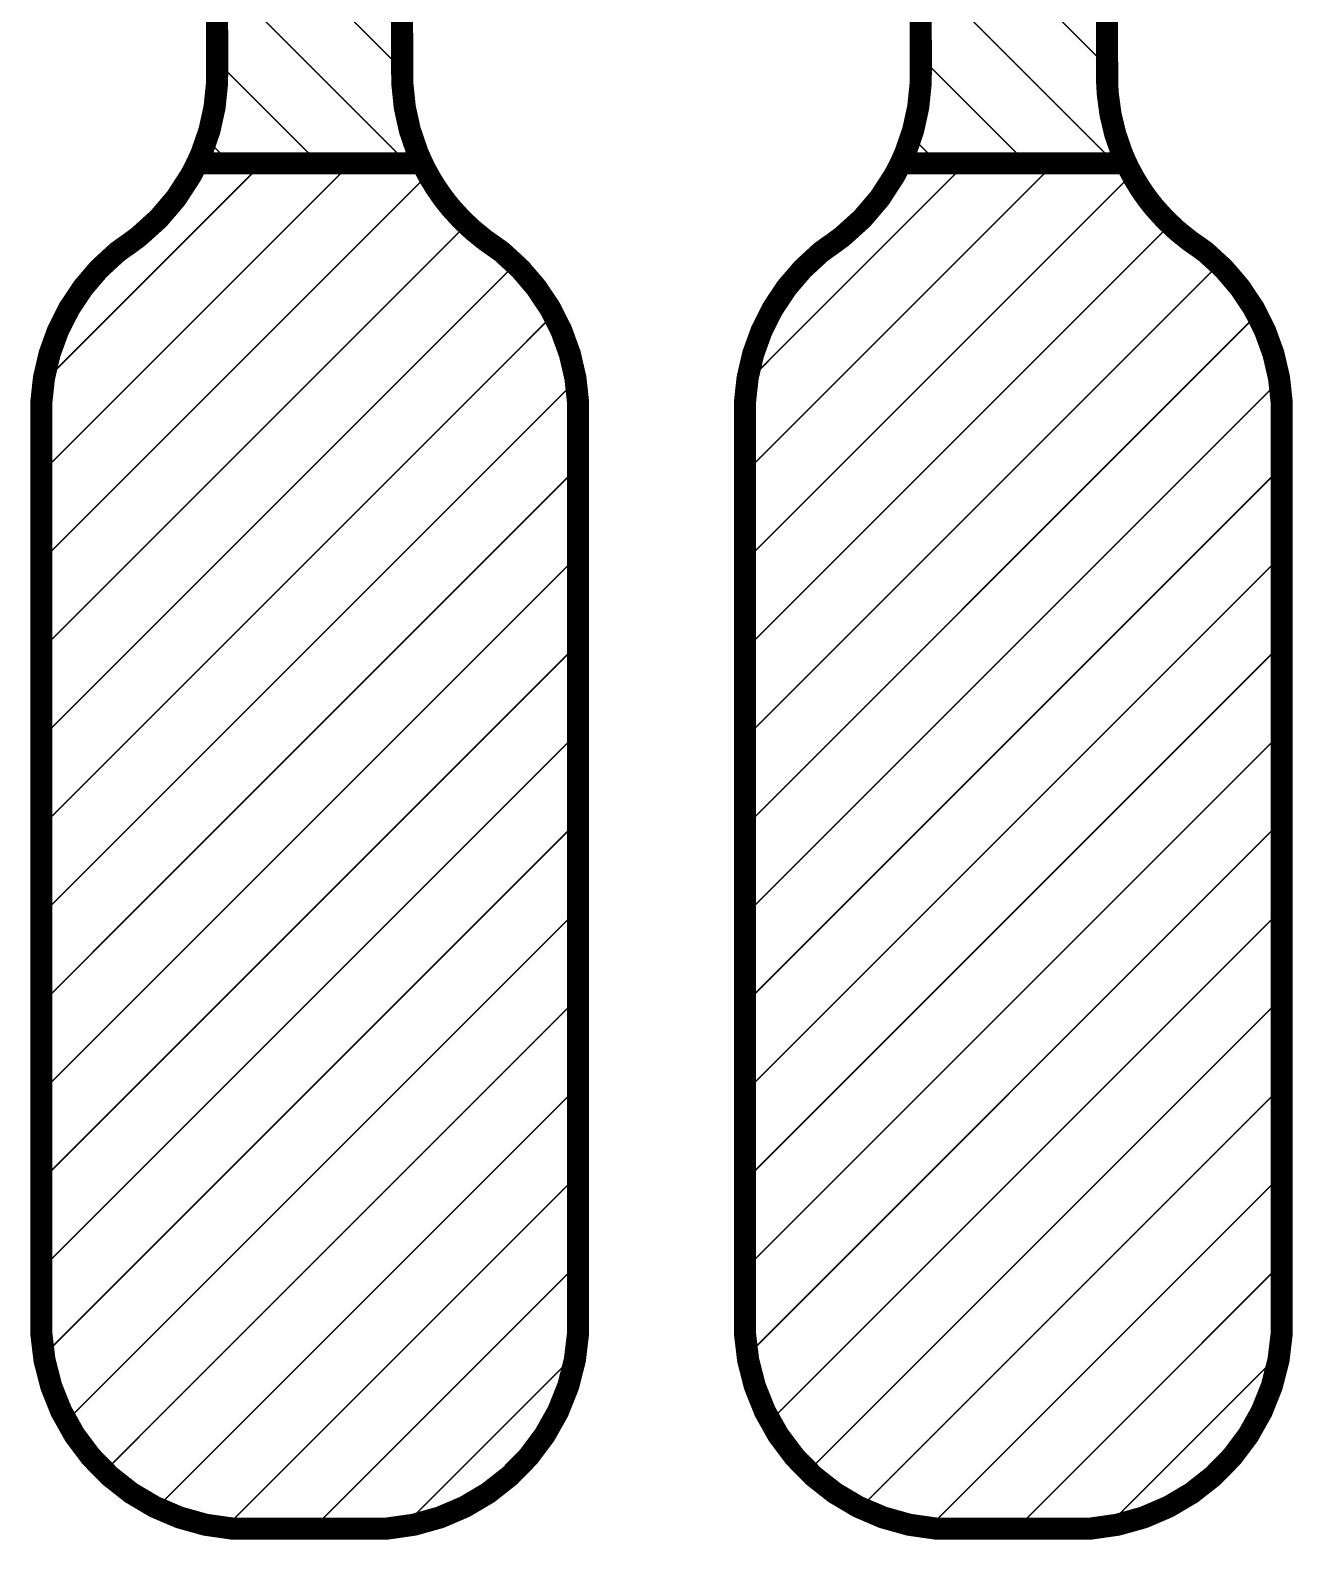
# Model space of a CAD drawing. Header units: inches. Extents: x -4.2 to 12.6, y -6.1 to 3.
# Drawn here: x 11.737 to 12.594, y -3.154 to -2.13 of the extents above; entities that cross this region are included whole.
import ezdxf

# ---------------------------------------------------------------- set-up
doc = ezdxf.new("R2010")
doc.units = ezdxf.units.IN
doc.header["$MEASUREMENT"] = 0
doc.layers.add('Dimension', color=6, linetype='Continuous')

msp = doc.modelspace()

# ---------------------------------------------------------------- linework, layer by layer
at = {"layer": 'Dimension'}
for points, const_width in [([(11.8632052, -1.6015391), (11.8641907, -2.1587775)], 0.015), ([(11.9886364, -1.601317), (11.9896389, -2.1587735)], 0.015), ([(12.3406069, -1.7368884), (12.341345, -2.1587783)], 0.015), ([(12.4660379, -1.736669), (12.4677199, -2.1664546)], 0.015), ([(11.8639641, -2.0314428), (11.9896373, -2.157116)], 0.001), ([(12.3411159, -2.0285946), (12.4676787, -2.1551574)], 0.001), ([(11.8640705, -2.0915492), (11.9937271, -2.2212058)], 0.001), ([(12.3412211, -2.0886998), (12.4737277, -2.2212064)], 0.001), ([(12.3413262, -2.1488049), (12.4137142, -2.2211929)], 0.001), ([(11.8624217, -2.1826189), (11.8640536, -2.1667539)], 0.015), ([(11.8640536, -2.1667539), (11.8641907, -2.1587775)], 0.015), ([(11.8641768, -2.1516555), (11.9337136, -2.2211923)], 0.001), ([(11.9896389, -2.1587736), (11.9896389, -2.1587735)], 0.015), ([(11.9896389, -2.1587736), (11.9897764, -2.166762)], 0.015), ([(11.9897764, -2.166762), (11.9914132, -2.1826506)], 0.015), ([(12.339576, -2.1826193), (12.3412078, -2.1667546)], 0.015), ([(12.3412078, -2.1667546), (12.341345, -2.1587783)], 0.015), ([(12.4677199, -2.1664547), (12.4677199, -2.1664546)], 0.015), ([(12.4677199, -2.1664547), (12.4681141, -2.173458)], 0.015), ([(12.4681141, -2.173458), (12.4699673, -2.1873592)], 0.015), ([(11.8589996, -2.1981962), (11.8624217, -2.1826189)], 0.015), ([(11.9914132, -2.1826506), (11.9948455, -2.1982501)], 0.015), ([(12.3361539, -2.1981964), (12.339576, -2.1826193)], 0.015), ([(12.4699673, -2.1873592), (12.4732229, -2.2010003)], 0.015), ([(11.8538313, -2.2132842), (11.8589996, -2.1981962)], 0.015), ([(11.9948455, -2.1982501), (12.0000288, -2.2133584)], 0.015), ([(12.3309858, -2.2132843), (12.3361539, -2.1981964)], 0.015), ([(12.4732229, -2.2010003), (12.4778471, -2.2142402)], 0.015), ([(11.8506124, -2.2205836), (11.8538313, -2.2132842)], 0.015), ([(11.8566912, -2.2041699), (11.8737001, -2.2211788)], 0.001), ([(12.0000288, -2.2133584), (12.0032569, -2.2206668)], 0.015), ([(12.327767, -2.2205836), (12.3309858, -2.2132843)], 0.015), ([(12.3345716, -2.2020503), (12.3537007, -2.2211794)], 0.001), ([(12.4778471, -2.2142402), (12.4806581, -2.2206668)], 0.015), ([(11.7449972, -2.4304339), (11.9553652, -2.2200659)], 0.001), ([(11.7463265, -2.3691046), (11.8953786, -2.2200525)], 0.001), ([(11.8363782, -2.2442104), (11.8463885, -2.2287653)], 0.015), ([(11.8463885, -2.2287653), (11.8506125, -2.2205836)], 0.015), ([(11.8506124, -2.2205836), (11.8506126, -2.2205836)], 0.015), ([(11.8506125, -2.2205836), (12.003257, -2.2206667)], 0.015), ([(11.8506126, -2.2205836), (12.0032569, -2.2206668)], 0.015), ([(12.003257, -2.2206668), (12.003257, -2.2206667)], 0.015), ([(12.003257, -2.2206668), (12.0049491, -2.2240988)], 0.015), ([(12.0049491, -2.2240988), (12.0086109, -2.2308182)], 0.015), ([(12.2221514, -2.4304348), (12.4325202, -2.220066)], 0.001), ([(12.2234809, -2.3691053), (12.3725337, -2.2200525)], 0.001), ([(12.3135327, -2.2442107), (12.3235431, -2.2287653)], 0.015), ([(12.3235431, -2.2287653), (12.3277671, -2.2205836)], 0.015), ([(12.327767, -2.2205836), (12.3277672, -2.2205836)], 0.015), ([(12.3277671, -2.2205836), (12.4806582, -2.2206667)], 0.015), ([(12.3277672, -2.2205836), (12.4806581, -2.2206668)], 0.015), ([(12.4806582, -2.2206668), (12.4806582, -2.2206667)], 0.015), ([(12.4806582, -2.2206668), (12.482323, -2.2240991)], 0.015), ([(12.482323, -2.2240991), (12.4859342, -2.2308192)], 0.015), ([(11.7449968, -2.4904343), (12.0074707, -2.2279604)], 0.001), ([(12.0086109, -2.2308182), (12.0126337, -2.2373279)], 0.015), ([(12.0126337, -2.2373279), (12.0170053, -2.2436086)], 0.015), ([(12.222151, -2.4904352), (12.4847451, -2.2278411)], 0.001), ([(12.4859342, -2.2308192), (12.4899114, -2.2373293)], 0.015), ([(12.4899114, -2.2373293), (12.4942426, -2.2436094)], 0.015), ([(11.8244318, -2.258212), (11.8363782, -2.2442104)], 0.015), ([(12.0170053, -2.2436086), (12.0193181, -2.2466571)], 0.015), ([(12.0193181, -2.2466571), (12.0227026, -2.2508272)], 0.015), ([(12.3015863, -2.2582125), (12.3135327, -2.2442107)], 0.015), ([(12.4942426, -2.2436094), (12.4965369, -2.2466573)], 0.015), ([(12.4965369, -2.2466573), (12.4998887, -2.2508152)], 0.015), ([(11.8107552, -2.2705291), (11.8244318, -2.258212)], 0.015), ([(12.0227026, -2.2508272), (12.0299379, -2.2587638)], 0.015), ([(12.0299379, -2.2587638), (12.0377592, -2.2661236)], 0.015), ([(12.2879095, -2.2705297), (12.3015863, -2.2582125)], 0.015), ([(12.4998887, -2.2508152), (12.5070625, -2.2587263)], 0.015), ([(12.5070625, -2.2587263), (12.514827, -2.2660587)], 0.015), ([(11.7449963, -2.5504348), (12.0337992, -2.2616319)], 0.001), ([(12.0377592, -2.2661236), (12.0461206, -2.2728635)], 0.015), ([(12.2221505, -2.5504357), (12.5109521, -2.2616341)], 0.001), ([(12.514827, -2.2660587), (12.5231356, -2.2727682)], 0.015), ([(11.7964752, -2.2808457), (11.8033001, -2.2759315)], 0.015), ([(11.8033001, -2.2759315), (11.8033406, -2.2759884)], 0.015), ([(11.8033405, -2.2759884), (11.8107552, -2.2705291)], 0.015), ([(11.8033405, -2.2759884), (11.8033406, -2.2759884)], 0.015), ([(12.0461206, -2.2728635), (12.0504886, -2.2759886)], 0.015), ([(12.0504886, -2.2759886), (12.05053, -2.2759323)], 0.015), ([(12.05053, -2.2759323), (12.0573542, -2.2808461)], 0.015), ([(12.2736298, -2.2808463), (12.2804544, -2.2759323)], 0.015), ([(12.2804544, -2.2759323), (12.2804949, -2.2759891)], 0.015), ([(12.2804948, -2.2759891), (12.2879095, -2.2705297)], 0.015), ([(12.2804948, -2.2759891), (12.2804949, -2.2759891)], 0.015), ([(12.5231356, -2.2727682), (12.5274784, -2.2758767)], 0.015), ([(12.5274784, -2.2758767), (12.5276843, -2.275933)], 0.015), ([(12.5276843, -2.275933), (12.5345085, -2.2808467)], 0.015), ([(11.7840974, -2.2922347), (11.7964752, -2.2808457)], 0.015), ([(12.0573542, -2.2808461), (12.0697309, -2.2922337)], 0.015), ([(12.2612525, -2.2922346), (12.2736298, -2.2808463)], 0.015), ([(12.5345085, -2.2808467), (12.5468853, -2.2922344)], 0.015), ([(11.7449959, -2.6104352), (12.0667268, -2.2887043)], 0.001), ([(11.7731689, -2.3050207), (11.7840974, -2.2922347)], 0.015), ([(12.0697309, -2.2922337), (12.0806586, -2.3050183)], 0.015), ([(12.2221501, -2.6104361), (12.5438812, -2.288705)], 0.001), ([(12.2503244, -2.30502), (12.2612525, -2.2922346)], 0.015), ([(12.5468853, -2.2922344), (12.557813, -2.305019)], 0.015), ([(11.7638463, -2.3190209), (11.7731689, -2.3050207)], 0.015), ([(12.0806586, -2.3050183), (12.0899808, -2.3190168)], 0.015), ([(12.2410019, -2.3190194), (12.2503244, -2.30502)], 0.015), ([(12.557813, -2.305019), (12.5671351, -2.3190175)], 0.015), ([(11.756263, -2.3340346), (11.7638463, -2.3190209)], 0.015), ([(12.0899808, -2.3190168), (12.097564, -2.3340287)], 0.015), ([(12.2334187, -2.3340322), (12.2410019, -2.3190194)], 0.015), ([(12.5671351, -2.3190175), (12.5747183, -2.3340294)], 0.015), ([(11.7449954, -2.6704357), (12.0923968, -2.3230343)], 0.001), ([(12.2221496, -2.6704366), (12.5695512, -2.323035)], 0.001), ([(11.7505277, -2.3498467), (11.756263, -2.3340346)], 0.015), ([(12.097564, -2.3340287), (12.1032995, -2.349839)], 0.015), ([(12.2276832, -2.3498435), (12.2334187, -2.3340322)], 0.015), ([(12.5747183, -2.3340294), (12.5804538, -2.3498397)], 0.015), ([(11.7467227, -2.3662308), (11.7505277, -2.3498467)], 0.015), ([(12.1032995, -2.349839), (12.1071052, -2.3662212)], 0.015), ([(12.2238778, -2.3662267), (12.2276832, -2.3498435)], 0.015), ([(12.5804538, -2.3498397), (12.5842595, -2.3662219)], 0.015), ([(11.7449022, -2.3829521), (11.7467227, -2.3662308)], 0.015), ([(12.1071052, -2.3662212), (12.1089266, -2.3829408)], 0.015), ([(12.2220568, -2.3829472), (12.2238778, -2.3662267)], 0.015), ([(12.5842595, -2.3662219), (12.5860809, -2.3829415)], 0.015), ([(11.744995, -2.7304361), (12.1073871, -2.368044)], 0.001), ([(12.2221492, -2.730437), (12.5845415, -2.3680447)], 0.001), ([(11.7449022, -2.3829521), (11.7449975, -2.3913616)], 0.015), ([(11.7449929, -3.0046247), (11.7449975, -2.3913615)], 0.015), ([(11.7449975, -2.3913616), (11.7449975, -2.3913615)], 0.015), ([(12.1088321, -2.3913495), (12.1089266, -2.3829408)], 0.015), ([(12.1088321, -2.3913495), (12.1088324, -3.0046267)], 0.015), ([(12.2220568, -2.3829472), (12.2221516, -2.3913564)], 0.015), ([(12.2221471, -3.0046255), (12.2221517, -2.3913563)], 0.015), ([(12.2221516, -2.3913564), (12.2221517, -2.3913563)], 0.015), ([(12.5859864, -2.3913502), (12.5860809, -2.3829415)], 0.015), ([(12.5859864, -2.3913502), (12.5859866, -3.0046275)], 0.015), ([(11.7449945, -2.7904366), (12.1088321, -2.426599)], 0.001), ([(12.2221487, -2.7904375), (12.5859864, -2.4265998)], 0.001), ([(11.7449941, -2.850437), (12.1088321, -2.486599)], 0.001), ([(12.2221483, -2.8504379), (12.5859864, -2.4865998)], 0.001), ([(11.7449936, -2.9104375), (12.1088322, -2.5465989)], 0.001), ([(12.2221478, -2.9104384), (12.5859865, -2.5465997)], 0.001), ([(11.7449932, -2.9704379), (12.1088322, -2.6065989)], 0.001), ([(12.2221474, -2.9704388), (12.5859865, -2.6065997)], 0.001), ([(11.7466021, -3.028829), (12.1088322, -2.6665989)], 0.001), ([(12.2237563, -3.0288299), (12.5859865, -2.6665997)], 0.001), ([(11.7618059, -3.0736252), (12.1088323, -2.7265988)], 0.001), ([(12.2389602, -3.073626), (12.5859865, -2.7265997)], 0.001), ([(11.7876421, -3.107789), (12.1088323, -2.7865988)], 0.001), ([(12.2647964, -3.1077898), (12.5859865, -2.7865997)], 0.001), ([(11.8226536, -3.1327775), (12.1088323, -2.8465988)], 0.001), ([(12.2998079, -3.1327783), (12.5859865, -2.8465997)], 0.001), ([(11.8690548, -3.1463763), (12.1088324, -2.9065987)], 0.001), ([(12.3462092, -3.146377), (12.5859866, -2.9065996)], 0.001), ([(11.9283945, -3.1470366), (12.1088324, -2.9665987)], 0.001), ([(12.4055488, -3.1470374), (12.5859866, -2.9665996)], 0.001), ([(11.7448895, -3.0138201), (11.7449929, -3.0046247)], 0.015), ([(12.1088323, -3.0046268), (12.1088324, -3.0046267)], 0.015), ([(12.1088323, -3.0046268), (12.1089357, -3.013822)], 0.015), ([(12.2220437, -3.0138208), (12.2221471, -3.0046255)], 0.015), ([(12.5859866, -3.0046275), (12.58609, -3.0138228)], 0.015), ([(11.7448895, -3.0138201), (11.747085, -3.0320803)], 0.015), ([(12.1067402, -3.0320822), (12.1089357, -3.013822)], 0.015), ([(12.2220437, -3.0138208), (12.2242392, -3.032081)], 0.015), ([(12.5838944, -3.0320829), (12.58609, -3.0138228)], 0.015), ([(11.747085, -3.0320803), (11.751645, -3.0498978)], 0.015), ([(11.9897701, -3.145661), (12.1073083, -3.0281228)], 0.001), ([(12.10218, -3.0498995), (12.1067402, -3.0320822)], 0.015), ([(12.2242392, -3.032081), (12.2287993, -3.0498985)], 0.015), ([(12.4669245, -3.1456617), (12.5844625, -3.0281237)], 0.001), ([(12.5793343, -3.0499002), (12.5838944, -3.0320829)], 0.015), ([(11.751645, -3.0498978), (11.7584918, -3.0669676)], 0.015), ([(12.0953332, -3.0669691), (12.10218, -3.0498995)], 0.015), ([(12.2287993, -3.0498985), (12.235646, -3.0669683)], 0.015), ([(12.5724875, -3.0669699), (12.5793343, -3.0499002)], 0.015), ([(11.7584918, -3.0669676), (11.767508, -3.0829977)], 0.015), ([(12.0863169, -3.0829991), (12.0953332, -3.0669691)], 0.015), ([(12.235646, -3.0669683), (12.2446623, -3.0829985)], 0.015), ([(12.5634713, -3.0829998), (12.5724875, -3.0669699)], 0.015), ([(11.767508, -3.0829977), (11.7785394, -3.0977138)], 0.015), ([(12.0752855, -3.097715), (12.0863169, -3.0829991)], 0.015), ([(12.2446623, -3.0829985), (12.2556937, -3.0977146)], 0.015), ([(12.5524398, -3.0977158), (12.5634713, -3.0829998)], 0.015), ([(11.7785394, -3.0977138), (11.7913973, -3.1108642)], 0.015), ([(12.0624275, -3.1108652), (12.0752855, -3.097715)], 0.015), ([(12.2556937, -3.0977146), (12.2685516, -3.110865)], 0.015), ([(12.5395819, -3.110866), (12.5524398, -3.0977158)], 0.015), ([(11.7913973, -3.1108642), (11.8058617, -3.1222237)], 0.015), ([(12.0479632, -3.1222246), (12.0624275, -3.1108652)], 0.015), ([(12.2685516, -3.110865), (12.2830159, -3.1222245)], 0.015), ([(12.5251175, -3.1222254), (12.5395819, -3.110866)], 0.015), ([(11.8058617, -3.1222237), (11.8216851, -3.1315981)], 0.015), ([(12.0321399, -3.1315987), (12.0479632, -3.1222246)], 0.015), ([(12.2830159, -3.1222245), (12.2988393, -3.1315989)], 0.015), ([(12.5092942, -3.1315995), (12.5251175, -3.1222254)], 0.015), ([(11.8216851, -3.1315981), (11.8385966, -3.138827)], 0.015), ([(11.8385966, -3.138827), (11.856307, -3.1437866)], 0.015), ([(11.9975181, -3.1437868), (12.0152284, -3.1388274)], 0.015), ([(12.0152284, -3.1388274), (12.0321399, -3.1315987)], 0.015), ([(12.2988393, -3.1315989), (12.3157509, -3.1388277)], 0.015), ([(12.3157509, -3.1388277), (12.3334613, -3.1437873)], 0.015), ([(12.4746723, -3.1437876), (12.4923827, -3.1388282)], 0.015), ([(12.4923827, -3.1388282), (12.5092942, -3.1315995)], 0.015), ([(11.856307, -3.1437866), (11.8745133, -3.146392)], 0.015), ([(11.8745133, -3.146392), (11.8837086, -3.1464954)], 0.015), ([(11.8837086, -3.1464954), (11.8837087, -3.1464954)], 0.015), ([(11.8837087, -3.1464954), (11.9701167, -3.1464954)], 0.015), ([(11.9701167, -3.1464954), (11.9793119, -3.1463922)], 0.015), ([(11.9793119, -3.1463922), (11.9975181, -3.1437868)], 0.015), ([(12.3334613, -3.1437873), (12.3516676, -3.1463928)], 0.015), ([(12.3516676, -3.1463928), (12.3608629, -3.1464962)], 0.015), ([(12.3608629, -3.1464962), (12.4472709, -3.1464962)], 0.015), ([(12.4472709, -3.1464962), (12.4564662, -3.1463929)], 0.015), ([(12.4564662, -3.1463929), (12.4746723, -3.1437876)], 0.015)]:
    msp.add_lwpolyline(points, dxfattribs=dict(at, const_width=const_width))
for points, const_width in [([(12.3410762, -2.1488049, 1), (12.3415762, -2.1488049, 1)], 0.0005), ([(11.8603036, -2.1667539, 1), (11.8678036, -2.1667539, 1)], 0.0075), ([(11.8603036, -2.1667539, 1), (11.8678036, -2.1667539, 1)], 0.0075), ([(11.8604407, -2.1587775, 1), (11.8679407, -2.1587775, 1)], 0.0075), ([(11.8604407, -2.1587775, 1), (11.8679407, -2.1587775, 1)], 0.0075), ([(11.8639268, -2.1516555, 1), (11.8644268, -2.1516555, 1)], 0.0005), ([(11.9858889, -2.1587735, 1), (11.9933889, -2.1587735, 1)], 0.0075), ([(11.9858889, -2.1587735, 1), (11.9933889, -2.1587735, 1)], 0.0075), ([(11.9858889, -2.1587736, 1), (11.9933889, -2.1587736, 1)], 0.0075), ([(11.9858889, -2.1587736, 1), (11.9933889, -2.1587736, 1)], 0.0075), ([(11.9860264, -2.166762, 1), (11.9935264, -2.166762, 1)], 0.0075), ([(11.9860264, -2.166762, 1), (11.9935264, -2.166762, 1)], 0.0075), ([(11.9893873, -2.157116, 1), (11.9898873, -2.157116, 1)], 0.0005), ([(12.3374578, -2.1667546, 1), (12.3449578, -2.1667546, 1)], 0.0075), ([(12.3374578, -2.1667546, 1), (12.3449578, -2.1667546, 1)], 0.0075), ([(12.337595, -2.1587783, 1), (12.345095, -2.1587783, 1)], 0.0075), ([(12.337595, -2.1587783, 1), (12.345095, -2.1587783, 1)], 0.0075), ([(12.4639699, -2.1664546, 1), (12.4714699, -2.1664546, 1)], 0.0075), ([(12.4639699, -2.1664546, 1), (12.4714699, -2.1664546, 1)], 0.0075), ([(12.4639699, -2.1664547, 1), (12.4714699, -2.1664547, 1)], 0.0075), ([(12.4639699, -2.1664547, 1), (12.4714699, -2.1664547, 1)], 0.0075), ([(12.4674287, -2.1551574, 1), (12.4679287, -2.1551574, 1)], 0.0005), ([(12.4643641, -2.173458, 1), (12.4718641, -2.173458, 1)], 0.0075), ([(12.4643641, -2.173458, 1), (12.4718641, -2.173458, 1)], 0.0075), ([(11.8586717, -2.1826189, 1), (11.8661717, -2.1826189, 1)], 0.0075), ([(11.8586717, -2.1826189, 1), (11.8661717, -2.1826189, 1)], 0.0075), ([(11.9876632, -2.1826506, 1), (11.9951632, -2.1826506, 1)], 0.0075), ([(11.9876632, -2.1826506, 1), (11.9951632, -2.1826506, 1)], 0.0075), ([(12.335826, -2.1826193, 1), (12.343326, -2.1826193, 1)], 0.0075), ([(12.335826, -2.1826193, 1), (12.343326, -2.1826193, 1)], 0.0075), ([(12.4662173, -2.1873592, 1), (12.4737173, -2.1873592, 1)], 0.0075), ([(12.4662173, -2.1873592, 1), (12.4737173, -2.1873592, 1)], 0.0075), ([(11.8552496, -2.1981962, 1), (11.8627496, -2.1981962, 1)], 0.0075), ([(11.8552496, -2.1981962, 1), (11.8627496, -2.1981962, 1)], 0.0075), ([(11.9910955, -2.1982501, 1), (11.9985955, -2.1982501, 1)], 0.0075), ([(11.9910955, -2.1982501, 1), (11.9985955, -2.1982501, 1)], 0.0075), ([(12.3324039, -2.1981964, 1), (12.3399039, -2.1981964, 1)], 0.0075), ([(12.3324039, -2.1981964, 1), (12.3399039, -2.1981964, 1)], 0.0075), ([(12.4694729, -2.2010003, 1), (12.4769729, -2.2010003, 1)], 0.0075), ([(12.4694729, -2.2010003, 1), (12.4769729, -2.2010003, 1)], 0.0075), ([(11.8500813, -2.2132842, 1), (11.8575813, -2.2132842, 1)], 0.0075), ([(11.8500813, -2.2132842, 1), (11.8575813, -2.2132842, 1)], 0.0075), ([(11.8564412, -2.2041699, 1), (11.8569412, -2.2041699, 1)], 0.0005), ([(11.9962788, -2.2133584, 1), (12.0037788, -2.2133584, 1)], 0.0075), ([(11.9962788, -2.2133584, 1), (12.0037788, -2.2133584, 1)], 0.0075), ([(12.3272358, -2.2132843, 1), (12.3347358, -2.2132843, 1)], 0.0075), ([(12.3272358, -2.2132843, 1), (12.3347358, -2.2132843, 1)], 0.0075), ([(12.3343216, -2.2020503, 1), (12.3348216, -2.2020503, 1)], 0.0005), ([(12.4740971, -2.2142402, 1), (12.4815971, -2.2142402, 1)], 0.0075), ([(12.4740971, -2.2142402, 1), (12.4815971, -2.2142402, 1)], 0.0075), ([(11.8426385, -2.2287653, 1), (11.8501385, -2.2287653, 1)], 0.0075), ([(11.8426385, -2.2287653, 1), (11.8501385, -2.2287653, 1)], 0.0075), ([(11.8468624, -2.2205836, 1), (11.8543624, -2.2205836, 1)], 0.0075), ([(11.8468624, -2.2205836, 1), (11.8543624, -2.2205836, 1)], 0.0075), ([(11.8468625, -2.2205836, 1), (11.8543625, -2.2205836, 1)], 0.0075), ([(11.8468625, -2.2205836, 1), (11.8543625, -2.2205836, 1)], 0.0075), ([(11.8468626, -2.2205836, 1), (11.8543626, -2.2205836, 1)], 0.0075), ([(11.8468626, -2.2205836, 1), (11.8543626, -2.2205836, 1)], 0.0075), ([(11.8734501, -2.2211788, 1), (11.8739501, -2.2211788, 1)], 0.0005), ([(11.8951286, -2.2200525, 1), (11.8956286, -2.2200525, 1)], 0.0005), ([(11.9334636, -2.2211923, 1), (11.9339636, -2.2211923, 1)], 0.0005), ([(11.9551152, -2.2200659, 1), (11.9556152, -2.2200659, 1)], 0.0005), ([(11.9934771, -2.2212058, 1), (11.9939771, -2.2212058, 1)], 0.0005), ([(11.9995069, -2.2206668, 1), (12.0070069, -2.2206668, 1)], 0.0075), ([(11.9995069, -2.2206668, 1), (12.0070069, -2.2206668, 1)], 0.0075), ([(11.999507, -2.2206667, 1), (12.007007, -2.2206667, 1)], 0.0075), ([(11.999507, -2.2206667, 1), (12.007007, -2.2206667, 1)], 0.0075), ([(11.999507, -2.2206668, 1), (12.007007, -2.2206668, 1)], 0.0075), ([(11.999507, -2.2206668, 1), (12.007007, -2.2206668, 1)], 0.0075), ([(12.0011991, -2.2240988, 1), (12.0086991, -2.2240988, 1)], 0.0075), ([(12.0011991, -2.2240988, 1), (12.0086991, -2.2240988, 1)], 0.0075), ([(12.3197931, -2.2287653, 1), (12.3272931, -2.2287653, 1)], 0.0075), ([(12.3197931, -2.2287653, 1), (12.3272931, -2.2287653, 1)], 0.0075), ([(12.324017, -2.2205836, 1), (12.331517, -2.2205836, 1)], 0.0075), ([(12.324017, -2.2205836, 1), (12.331517, -2.2205836, 1)], 0.0075), ([(12.3240171, -2.2205836, 1), (12.3315171, -2.2205836, 1)], 0.0075), ([(12.3240171, -2.2205836, 1), (12.3315171, -2.2205836, 1)], 0.0075), ([(12.3240172, -2.2205836, 1), (12.3315172, -2.2205836, 1)], 0.0075), ([(12.3240172, -2.2205836, 1), (12.3315172, -2.2205836, 1)], 0.0075), ([(12.3534507, -2.2211794, 1), (12.3539507, -2.2211794, 1)], 0.0005), ([(12.3722837, -2.2200525, 1), (12.3727837, -2.2200525, 1)], 0.0005), ([(12.4134642, -2.2211929, 1), (12.4139642, -2.2211929, 1)], 0.0005), ([(12.4322702, -2.220066, 1), (12.4327702, -2.220066, 1)], 0.0005), ([(12.4769081, -2.2206668, 1), (12.4844081, -2.2206668, 1)], 0.0075), ([(12.4769081, -2.2206668, 1), (12.4844081, -2.2206668, 1)], 0.0075), ([(12.4769082, -2.2206667, 1), (12.4844082, -2.2206667, 1)], 0.0075), ([(12.4769082, -2.2206667, 1), (12.4844082, -2.2206667, 1)], 0.0075), ([(12.4769082, -2.2206668, 1), (12.4844082, -2.2206668, 1)], 0.0075), ([(12.4769082, -2.2206668, 1), (12.4844082, -2.2206668, 1)], 0.0075), ([(12.4734777, -2.2212064, 1), (12.4739777, -2.2212064, 1)], 0.0005), ([(12.478573, -2.2240991, 1), (12.486073, -2.2240991, 1)], 0.0075), ([(12.478573, -2.2240991, 1), (12.486073, -2.2240991, 1)], 0.0075), ([(12.0048609, -2.2308182, 1), (12.0123609, -2.2308182, 1)], 0.0075), ([(12.0048609, -2.2308182, 1), (12.0123609, -2.2308182, 1)], 0.0075), ([(12.0088837, -2.2373279, 1), (12.0163837, -2.2373279, 1)], 0.0075), ([(12.0088837, -2.2373279, 1), (12.0163837, -2.2373279, 1)], 0.0075), ([(12.0072207, -2.2279604, 1), (12.0077207, -2.2279604, 1)], 0.0005), ([(12.4821842, -2.2308192, 1), (12.4896842, -2.2308192, 1)], 0.0075), ([(12.4821842, -2.2308192, 1), (12.4896842, -2.2308192, 1)], 0.0075), ([(12.4861614, -2.2373293, 1), (12.4936614, -2.2373293, 1)], 0.0075), ([(12.4861614, -2.2373293, 1), (12.4936614, -2.2373293, 1)], 0.0075), ([(12.4844951, -2.2278411, 1), (12.4849951, -2.2278411, 1)], 0.0005), ([(11.8326282, -2.2442104, 1), (11.8401282, -2.2442104, 1)], 0.0075), ([(11.8326282, -2.2442104, 1), (11.8401282, -2.2442104, 1)], 0.0075), ([(12.0132553, -2.2436086, 1), (12.0207553, -2.2436086, 1)], 0.0075), ([(12.0132553, -2.2436086, 1), (12.0207553, -2.2436086, 1)], 0.0075), ([(12.0155681, -2.2466571, 1), (12.0230681, -2.2466571, 1)], 0.0075), ([(12.0155681, -2.2466571, 1), (12.0230681, -2.2466571, 1)], 0.0075), ([(12.3097827, -2.2442107, 1), (12.3172827, -2.2442107, 1)], 0.0075), ([(12.3097827, -2.2442107, 1), (12.3172827, -2.2442107, 1)], 0.0075), ([(12.4904926, -2.2436094, 1), (12.4979926, -2.2436094, 1)], 0.0075), ([(12.4904926, -2.2436094, 1), (12.4979926, -2.2436094, 1)], 0.0075), ([(12.4927869, -2.2466573, 1), (12.5002869, -2.2466573, 1)], 0.0075), ([(12.4927869, -2.2466573, 1), (12.5002869, -2.2466573, 1)], 0.0075), ([(11.8206818, -2.258212, 1), (11.8281818, -2.258212, 1)], 0.0075), ([(11.8206818, -2.258212, 1), (11.8281818, -2.258212, 1)], 0.0075), ([(12.0189526, -2.2508272, 1), (12.0264526, -2.2508272, 1)], 0.0075), ([(12.0189526, -2.2508272, 1), (12.0264526, -2.2508272, 1)], 0.0075), ([(12.0261879, -2.2587638, 1), (12.0336879, -2.2587638, 1)], 0.0075), ([(12.0261879, -2.2587638, 1), (12.0336879, -2.2587638, 1)], 0.0075), ([(12.2978363, -2.2582125, 1), (12.3053363, -2.2582125, 1)], 0.0075), ([(12.2978363, -2.2582125, 1), (12.3053363, -2.2582125, 1)], 0.0075), ([(12.4961387, -2.2508152, 1), (12.5036387, -2.2508152, 1)], 0.0075), ([(12.4961387, -2.2508152, 1), (12.5036387, -2.2508152, 1)], 0.0075), ([(12.5033125, -2.2587263, 1), (12.5108125, -2.2587263, 1)], 0.0075), ([(12.5033125, -2.2587263, 1), (12.5108125, -2.2587263, 1)], 0.0075), ([(12.0340092, -2.2661236, 1), (12.0415092, -2.2661236, 1)], 0.0075), ([(12.0340092, -2.2661236, 1), (12.0415092, -2.2661236, 1)], 0.0075), ([(12.0335492, -2.2616319, 1), (12.0340492, -2.2616319, 1)], 0.0005), ([(12.511077, -2.2660587, 1), (12.518577, -2.2660587, 1)], 0.0075), ([(12.511077, -2.2660587, 1), (12.518577, -2.2660587, 1)], 0.0075), ([(12.5107021, -2.2616341, 1), (12.5112021, -2.2616341, 1)], 0.0005), ([(11.7995501, -2.2759315, 1), (11.8070501, -2.2759315, 1)], 0.0075), ([(11.7995501, -2.2759315, 1), (11.8070501, -2.2759315, 1)], 0.0075), ([(11.7995905, -2.2759884, 1), (11.8070905, -2.2759884, 1)], 0.0075), ([(11.7995905, -2.2759884, 1), (11.8070905, -2.2759884, 1)], 0.0075), ([(11.7995906, -2.2759884, 1), (11.8070906, -2.2759884, 1)], 0.0075), ([(11.7995906, -2.2759884, 1), (11.8070906, -2.2759884, 1)], 0.0075), ([(11.8070052, -2.2705291, 1), (11.8145052, -2.2705291, 1)], 0.0075), ([(11.8070052, -2.2705291, 1), (11.8145052, -2.2705291, 1)], 0.0075), ([(12.0423706, -2.2728635, 1), (12.0498706, -2.2728635, 1)], 0.0075), ([(12.0423706, -2.2728635, 1), (12.0498706, -2.2728635, 1)], 0.0075), ([(12.0467386, -2.2759886, 1), (12.0542386, -2.2759886, 1)], 0.0075), ([(12.0467386, -2.2759886, 1), (12.0542386, -2.2759886, 1)], 0.0075), ([(12.04678, -2.2759323, 1), (12.05428, -2.2759323, 1)], 0.0075), ([(12.04678, -2.2759323, 1), (12.05428, -2.2759323, 1)], 0.0075), ([(12.2767044, -2.2759323, 1), (12.2842044, -2.2759323, 1)], 0.0075), ([(12.2767044, -2.2759323, 1), (12.2842044, -2.2759323, 1)], 0.0075), ([(12.2767448, -2.2759891, 1), (12.2842448, -2.2759891, 1)], 0.0075), ([(12.2767448, -2.2759891, 1), (12.2842448, -2.2759891, 1)], 0.0075), ([(12.2767449, -2.2759891, 1), (12.2842449, -2.2759891, 1)], 0.0075), ([(12.2767449, -2.2759891, 1), (12.2842449, -2.2759891, 1)], 0.0075), ([(12.2841595, -2.2705297, 1), (12.2916595, -2.2705297, 1)], 0.0075), ([(12.2841595, -2.2705297, 1), (12.2916595, -2.2705297, 1)], 0.0075), ([(12.5193856, -2.2727682, 1), (12.5268856, -2.2727682, 1)], 0.0075), ([(12.5193856, -2.2727682, 1), (12.5268856, -2.2727682, 1)], 0.0075), ([(12.5237284, -2.2758767, 1), (12.5312284, -2.2758767, 1)], 0.0075), ([(12.5237284, -2.2758767, 1), (12.5312284, -2.2758767, 1)], 0.0075), ([(12.5239343, -2.275933, 1), (12.5314343, -2.275933, 1)], 0.0075), ([(12.5239343, -2.275933, 1), (12.5314343, -2.275933, 1)], 0.0075), ([(11.7927252, -2.2808457, 1), (11.8002252, -2.2808457, 1)], 0.0075), ([(11.7927252, -2.2808457, 1), (11.8002252, -2.2808457, 1)], 0.0075), ([(12.0536042, -2.2808461, 1), (12.0611042, -2.2808461, 1)], 0.0075), ([(12.0536042, -2.2808461, 1), (12.0611042, -2.2808461, 1)], 0.0075), ([(12.2698798, -2.2808463, 1), (12.2773798, -2.2808463, 1)], 0.0075), ([(12.2698798, -2.2808463, 1), (12.2773798, -2.2808463, 1)], 0.0075), ([(12.5307585, -2.2808467, 1), (12.5382585, -2.2808467, 1)], 0.0075), ([(12.5307585, -2.2808467, 1), (12.5382585, -2.2808467, 1)], 0.0075), ([(11.7803474, -2.2922347, 1), (11.7878474, -2.2922347, 1)], 0.0075), ([(11.7803474, -2.2922347, 1), (11.7878474, -2.2922347, 1)], 0.0075), ([(12.0659809, -2.2922337, 1), (12.0734809, -2.2922337, 1)], 0.0075), ([(12.0659809, -2.2922337, 1), (12.0734809, -2.2922337, 1)], 0.0075), ([(12.0664768, -2.2887043, 1), (12.0669768, -2.2887043, 1)], 0.0005), ([(12.2575025, -2.2922346, 1), (12.2650025, -2.2922346, 1)], 0.0075), ([(12.2575025, -2.2922346, 1), (12.2650025, -2.2922346, 1)], 0.0075), ([(12.5431353, -2.2922344, 1), (12.5506353, -2.2922344, 1)], 0.0075), ([(12.5431353, -2.2922344, 1), (12.5506353, -2.2922344, 1)], 0.0075), ([(12.5436312, -2.288705, 1), (12.5441312, -2.288705, 1)], 0.0005), ([(11.7694189, -2.3050207, 1), (11.7769189, -2.3050207, 1)], 0.0075), ([(11.7694189, -2.3050207, 1), (11.7769189, -2.3050207, 1)], 0.0075), ([(12.0769086, -2.3050183, 1), (12.0844086, -2.3050183, 1)], 0.0075), ([(12.0769086, -2.3050183, 1), (12.0844086, -2.3050183, 1)], 0.0075), ([(12.2465744, -2.30502, 1), (12.2540744, -2.30502, 1)], 0.0075), ([(12.2465744, -2.30502, 1), (12.2540744, -2.30502, 1)], 0.0075), ([(12.554063, -2.305019, 1), (12.561563, -2.305019, 1)], 0.0075), ([(12.554063, -2.305019, 1), (12.561563, -2.305019, 1)], 0.0075), ([(11.7600963, -2.3190209, 1), (11.7675963, -2.3190209, 1)], 0.0075), ([(11.7600963, -2.3190209, 1), (11.7675963, -2.3190209, 1)], 0.0075), ([(12.0862308, -2.3190168, 1), (12.0937308, -2.3190168, 1)], 0.0075), ([(12.0862308, -2.3190168, 1), (12.0937308, -2.3190168, 1)], 0.0075), ([(12.2372519, -2.3190194, 1), (12.2447519, -2.3190194, 1)], 0.0075), ([(12.2372519, -2.3190194, 1), (12.2447519, -2.3190194, 1)], 0.0075), ([(12.5633851, -2.3190175, 1), (12.5708851, -2.3190175, 1)], 0.0075), ([(12.5633851, -2.3190175, 1), (12.5708851, -2.3190175, 1)], 0.0075), ([(12.0921468, -2.3230343, 1), (12.0926468, -2.3230343, 1)], 0.0005), ([(12.5693012, -2.323035, 1), (12.5698012, -2.323035, 1)], 0.0005), ([(11.752513, -2.3340346, 1), (11.760013, -2.3340346, 1)], 0.0075), ([(11.752513, -2.3340346, 1), (11.760013, -2.3340346, 1)], 0.0075), ([(12.093814, -2.3340287, 1), (12.101314, -2.3340287, 1)], 0.0075), ([(12.093814, -2.3340287, 1), (12.101314, -2.3340287, 1)], 0.0075), ([(12.2296687, -2.3340322, 1), (12.2371687, -2.3340322, 1)], 0.0075), ([(12.2296687, -2.3340322, 1), (12.2371687, -2.3340322, 1)], 0.0075), ([(12.5709683, -2.3340294, 1), (12.5784683, -2.3340294, 1)], 0.0075), ([(12.5709683, -2.3340294, 1), (12.5784683, -2.3340294, 1)], 0.0075), ([(11.7467777, -2.3498467, 1), (11.7542777, -2.3498467, 1)], 0.0075), ([(11.7467777, -2.3498467, 1), (11.7542777, -2.3498467, 1)], 0.0075), ([(12.0995495, -2.349839, 1), (12.1070495, -2.349839, 1)], 0.0075), ([(12.0995495, -2.349839, 1), (12.1070495, -2.349839, 1)], 0.0075), ([(12.2239332, -2.3498435, 1), (12.2314332, -2.3498435, 1)], 0.0075), ([(12.2239332, -2.3498435, 1), (12.2314332, -2.3498435, 1)], 0.0075), ([(12.5767038, -2.3498397, 1), (12.5842038, -2.3498397, 1)], 0.0075), ([(12.5767038, -2.3498397, 1), (12.5842038, -2.3498397, 1)], 0.0075), ([(11.7429727, -2.3662308, 1), (11.7504727, -2.3662308, 1)], 0.0075), ([(11.7429727, -2.3662308, 1), (11.7504727, -2.3662308, 1)], 0.0075), ([(12.1033552, -2.3662212, 1), (12.1108552, -2.3662212, 1)], 0.0075), ([(12.1033552, -2.3662212, 1), (12.1108552, -2.3662212, 1)], 0.0075), ([(12.2201278, -2.3662267, 1), (12.2276278, -2.3662267, 1)], 0.0075), ([(12.2201278, -2.3662267, 1), (12.2276278, -2.3662267, 1)], 0.0075), ([(12.5805095, -2.3662219, 1), (12.5880095, -2.3662219, 1)], 0.0075), ([(12.5805095, -2.3662219, 1), (12.5880095, -2.3662219, 1)], 0.0075), ([(11.7460765, -2.3691046, 1), (11.7465765, -2.3691046, 1)], 0.0005), ([(12.1071371, -2.368044, 1), (12.1076371, -2.368044, 1)], 0.0005), ([(12.2232309, -2.3691053, 1), (12.2237309, -2.3691053, 1)], 0.0005), ([(12.5842915, -2.3680447, 1), (12.5847915, -2.3680447, 1)], 0.0005), ([(11.7411522, -2.3829521, 1), (11.7486522, -2.3829521, 1)], 0.0075), ([(11.7411522, -2.3829521, 1), (11.7486522, -2.3829521, 1)], 0.0075), ([(11.7412475, -2.3913615, 1), (11.7487475, -2.3913615, 1)], 0.0075), ([(11.7412475, -2.3913615, 1), (11.7487475, -2.3913615, 1)], 0.0075), ([(11.7412475, -2.3913616, 1), (11.7487475, -2.3913616, 1)], 0.0075), ([(11.7412475, -2.3913616, 1), (11.7487475, -2.3913616, 1)], 0.0075), ([(12.1050821, -2.3913495, 1), (12.1125821, -2.3913495, 1)], 0.0075), ([(12.1050821, -2.3913495, 1), (12.1125821, -2.3913495, 1)], 0.0075), ([(12.1051766, -2.3829408, 1), (12.1126766, -2.3829408, 1)], 0.0075), ([(12.1051766, -2.3829408, 1), (12.1126766, -2.3829408, 1)], 0.0075), ([(12.2183068, -2.3829472, 1), (12.2258068, -2.3829472, 1)], 0.0075), ([(12.2183068, -2.3829472, 1), (12.2258068, -2.3829472, 1)], 0.0075), ([(12.2184016, -2.3913564, 1), (12.2259016, -2.3913564, 1)], 0.0075), ([(12.2184016, -2.3913564, 1), (12.2259016, -2.3913564, 1)], 0.0075), ([(12.2184017, -2.3913563, 1), (12.2259017, -2.3913563, 1)], 0.0075), ([(12.2184017, -2.3913563, 1), (12.2259017, -2.3913563, 1)], 0.0075), ([(12.5822364, -2.3913502, 1), (12.5897364, -2.3913502, 1)], 0.0075), ([(12.5822364, -2.3913502, 1), (12.5897364, -2.3913502, 1)], 0.0075), ([(12.5823309, -2.3829415, 1), (12.5898309, -2.3829415, 1)], 0.0075), ([(12.5823309, -2.3829415, 1), (12.5898309, -2.3829415, 1)], 0.0075), ([(11.7447472, -2.4304339, 1), (11.7452472, -2.4304339, 1)], 0.0005), ([(12.1085821, -2.426599, 1), (12.1090821, -2.426599, 1)], 0.0005), ([(12.2219014, -2.4304348, 1), (12.2224014, -2.4304348, 1)], 0.0005), ([(12.5857364, -2.4265998, 1), (12.5862364, -2.4265998, 1)], 0.0005), ([(12.1085821, -2.486599, 1), (12.1090821, -2.486599, 1)], 0.0005), ([(12.5857364, -2.4865998, 1), (12.5862364, -2.4865998, 1)], 0.0005), ([(11.7447468, -2.4904343, 1), (11.7452468, -2.4904343, 1)], 0.0005), ([(12.221901, -2.4904352, 1), (12.222401, -2.4904352, 1)], 0.0005), ([(12.1085822, -2.5465989, 1), (12.1090822, -2.5465989, 1)], 0.0005), ([(12.5857365, -2.5465997, 1), (12.5862365, -2.5465997, 1)], 0.0005), ([(11.7447463, -2.5504348, 1), (11.7452463, -2.5504348, 1)], 0.0005), ([(12.2219005, -2.5504357, 1), (12.2224005, -2.5504357, 1)], 0.0005), ([(11.7447459, -2.6104352, 1), (11.7452459, -2.6104352, 1)], 0.0005), ([(12.1085822, -2.6065989, 1), (12.1090822, -2.6065989, 1)], 0.0005), ([(12.2219001, -2.6104361, 1), (12.2224001, -2.6104361, 1)], 0.0005), ([(12.5857365, -2.6065997, 1), (12.5862365, -2.6065997, 1)], 0.0005), ([(11.7447454, -2.6704357, 1), (11.7452454, -2.6704357, 1)], 0.0005), ([(12.1085822, -2.6665989, 1), (12.1090822, -2.6665989, 1)], 0.0005), ([(12.2218996, -2.6704366, 1), (12.2223996, -2.6704366, 1)], 0.0005), ([(12.5857365, -2.6665997, 1), (12.5862365, -2.6665997, 1)], 0.0005), ([(11.744745, -2.7304361, 1), (11.745245, -2.7304361, 1)], 0.0005), ([(12.1085823, -2.7265988, 1), (12.1090823, -2.7265988, 1)], 0.0005), ([(12.2218992, -2.730437, 1), (12.2223992, -2.730437, 1)], 0.0005), ([(12.5857365, -2.7265997, 1), (12.5862365, -2.7265997, 1)], 0.0005), ([(11.7447445, -2.7904366, 1), (11.7452445, -2.7904366, 1)], 0.0005), ([(12.1085823, -2.7865988, 1), (12.1090823, -2.7865988, 1)], 0.0005), ([(12.2218987, -2.7904375, 1), (12.2223987, -2.7904375, 1)], 0.0005), ([(12.5857365, -2.7865997, 1), (12.5862365, -2.7865997, 1)], 0.0005), ([(11.7447441, -2.850437, 1), (11.7452441, -2.850437, 1)], 0.0005), ([(12.1085823, -2.8465988, 1), (12.1090823, -2.8465988, 1)], 0.0005), ([(12.2218983, -2.8504379, 1), (12.2223983, -2.8504379, 1)], 0.0005), ([(12.5857365, -2.8465997, 1), (12.5862365, -2.8465997, 1)], 0.0005), ([(12.1085824, -2.9065987, 1), (12.1090824, -2.9065987, 1)], 0.0005), ([(12.5857366, -2.9065996, 1), (12.5862366, -2.9065996, 1)], 0.0005), ([(11.7447436, -2.9104375, 1), (11.7452436, -2.9104375, 1)], 0.0005), ([(12.2218978, -2.9104384, 1), (12.2223978, -2.9104384, 1)], 0.0005), ([(12.1085824, -2.9665987, 1), (12.1090824, -2.9665987, 1)], 0.0005), ([(12.5857366, -2.9665996, 1), (12.5862366, -2.9665996, 1)], 0.0005), ([(11.7447432, -2.9704379, 1), (11.7452432, -2.9704379, 1)], 0.0005), ([(12.2218974, -2.9704388, 1), (12.2223974, -2.9704388, 1)], 0.0005), ([(11.7412429, -3.0046247, 1), (11.7487429, -3.0046247, 1)], 0.0075), ([(11.7412429, -3.0046247, 1), (11.7487429, -3.0046247, 1)], 0.0075), ([(12.1050823, -3.0046268, 1), (12.1125823, -3.0046268, 1)], 0.0075), ([(12.1050823, -3.0046268, 1), (12.1125823, -3.0046268, 1)], 0.0075), ([(12.1050824, -3.0046267, 1), (12.1125824, -3.0046267, 1)], 0.0075), ([(12.1050824, -3.0046267, 1), (12.1125824, -3.0046267, 1)], 0.0075), ([(12.2183971, -3.0046255, 1), (12.2258971, -3.0046255, 1)], 0.0075), ([(12.2183971, -3.0046255, 1), (12.2258971, -3.0046255, 1)], 0.0075), ([(12.5822366, -3.0046275, 1), (12.5897366, -3.0046275, 1)], 0.0075), ([(12.5822366, -3.0046275, 1), (12.5897366, -3.0046275, 1)], 0.0075), ([(11.7411395, -3.0138201, 1), (11.7486395, -3.0138201, 1)], 0.0075), ([(11.7411395, -3.0138201, 1), (11.7486395, -3.0138201, 1)], 0.0075), ([(12.1051857, -3.013822, 1), (12.1126857, -3.013822, 1)], 0.0075), ([(12.1051857, -3.013822, 1), (12.1126857, -3.013822, 1)], 0.0075), ([(12.2182937, -3.0138208, 1), (12.2257937, -3.0138208, 1)], 0.0075), ([(12.2182937, -3.0138208, 1), (12.2257937, -3.0138208, 1)], 0.0075), ([(12.58234, -3.0138228, 1), (12.58984, -3.0138228, 1)], 0.0075), ([(12.58234, -3.0138228, 1), (12.58984, -3.0138228, 1)], 0.0075), ([(11.743335, -3.0320803, 1), (11.750835, -3.0320803, 1)], 0.0075), ([(11.743335, -3.0320803, 1), (11.750835, -3.0320803, 1)], 0.0075), ([(11.7463521, -3.028829, 1), (11.7468521, -3.028829, 1)], 0.0005), ([(12.1029902, -3.0320822, 1), (12.1104902, -3.0320822, 1)], 0.0075), ([(12.1029902, -3.0320822, 1), (12.1104902, -3.0320822, 1)], 0.0075), ([(12.1070583, -3.0281228, 1), (12.1075583, -3.0281228, 1)], 0.0005), ([(12.2204892, -3.032081, 1), (12.2279892, -3.032081, 1)], 0.0075), ([(12.2204892, -3.032081, 1), (12.2279892, -3.032081, 1)], 0.0075), ([(12.2235063, -3.0288299, 1), (12.2240063, -3.0288299, 1)], 0.0005), ([(12.5801444, -3.0320829, 1), (12.5876444, -3.0320829, 1)], 0.0075), ([(12.5801444, -3.0320829, 1), (12.5876444, -3.0320829, 1)], 0.0075), ([(12.5842125, -3.0281237, 1), (12.5847125, -3.0281237, 1)], 0.0005), ([(11.747895, -3.0498978, 1), (11.755395, -3.0498978, 1)], 0.0075), ([(11.747895, -3.0498978, 1), (11.755395, -3.0498978, 1)], 0.0075), ([(12.09843, -3.0498995, 1), (12.10593, -3.0498995, 1)], 0.0075), ([(12.09843, -3.0498995, 1), (12.10593, -3.0498995, 1)], 0.0075), ([(12.2250493, -3.0498985, 1), (12.2325493, -3.0498985, 1)], 0.0075), ([(12.2250493, -3.0498985, 1), (12.2325493, -3.0498985, 1)], 0.0075), ([(12.5755843, -3.0499002, 1), (12.5830843, -3.0499002, 1)], 0.0075), ([(12.5755843, -3.0499002, 1), (12.5830843, -3.0499002, 1)], 0.0075), ([(11.7547418, -3.0669676, 1), (11.7622418, -3.0669676, 1)], 0.0075), ([(11.7547418, -3.0669676, 1), (11.7622418, -3.0669676, 1)], 0.0075), ([(12.0915832, -3.0669691, 1), (12.0990832, -3.0669691, 1)], 0.0075), ([(12.0915832, -3.0669691, 1), (12.0990832, -3.0669691, 1)], 0.0075), ([(12.231896, -3.0669683, 1), (12.239396, -3.0669683, 1)], 0.0075), ([(12.231896, -3.0669683, 1), (12.239396, -3.0669683, 1)], 0.0075), ([(12.5687375, -3.0669699, 1), (12.5762375, -3.0669699, 1)], 0.0075), ([(12.5687375, -3.0669699, 1), (12.5762375, -3.0669699, 1)], 0.0075), ([(11.763758, -3.0829977, 1), (11.771258, -3.0829977, 1)], 0.0075), ([(11.763758, -3.0829977, 1), (11.771258, -3.0829977, 1)], 0.0075), ([(11.7615559, -3.0736252, 1), (11.7620559, -3.0736252, 1)], 0.0005), ([(12.0825669, -3.0829991, 1), (12.0900669, -3.0829991, 1)], 0.0075), ([(12.0825669, -3.0829991, 1), (12.0900669, -3.0829991, 1)], 0.0075), ([(12.2409123, -3.0829985, 1), (12.2484123, -3.0829985, 1)], 0.0075), ([(12.2409123, -3.0829985, 1), (12.2484123, -3.0829985, 1)], 0.0075), ([(12.2387102, -3.073626, 1), (12.2392102, -3.073626, 1)], 0.0005), ([(12.5597213, -3.0829998, 1), (12.5672213, -3.0829998, 1)], 0.0075), ([(12.5597213, -3.0829998, 1), (12.5672213, -3.0829998, 1)], 0.0075), ([(11.7747894, -3.0977138, 1), (11.7822894, -3.0977138, 1)], 0.0075), ([(11.7747894, -3.0977138, 1), (11.7822894, -3.0977138, 1)], 0.0075), ([(12.0715355, -3.097715, 1), (12.0790355, -3.097715, 1)], 0.0075), ([(12.0715355, -3.097715, 1), (12.0790355, -3.097715, 1)], 0.0075), ([(12.2519437, -3.0977146, 1), (12.2594437, -3.0977146, 1)], 0.0075), ([(12.2519437, -3.0977146, 1), (12.2594437, -3.0977146, 1)], 0.0075), ([(12.5486898, -3.0977158, 1), (12.5561898, -3.0977158, 1)], 0.0075), ([(12.5486898, -3.0977158, 1), (12.5561898, -3.0977158, 1)], 0.0075), ([(11.7876473, -3.1108642, 1), (11.7951473, -3.1108642, 1)], 0.0075), ([(11.7876473, -3.1108642, 1), (11.7951473, -3.1108642, 1)], 0.0075), ([(11.7873921, -3.107789, 1), (11.7878921, -3.107789, 1)], 0.0005), ([(12.0586775, -3.1108652, 1), (12.0661775, -3.1108652, 1)], 0.0075), ([(12.0586775, -3.1108652, 1), (12.0661775, -3.1108652, 1)], 0.0075), ([(12.2648016, -3.110865, 1), (12.2723016, -3.110865, 1)], 0.0075), ([(12.2648016, -3.110865, 1), (12.2723016, -3.110865, 1)], 0.0075), ([(12.2645464, -3.1077898, 1), (12.2650464, -3.1077898, 1)], 0.0005), ([(12.5358319, -3.110866, 1), (12.5433319, -3.110866, 1)], 0.0075), ([(12.5358319, -3.110866, 1), (12.5433319, -3.110866, 1)], 0.0075), ([(11.8021117, -3.1222237, 1), (11.8096117, -3.1222237, 1)], 0.0075), ([(11.8021117, -3.1222237, 1), (11.8096117, -3.1222237, 1)], 0.0075), ([(12.0442132, -3.1222246, 1), (12.0517132, -3.1222246, 1)], 0.0075), ([(12.0442132, -3.1222246, 1), (12.0517132, -3.1222246, 1)], 0.0075), ([(12.2792659, -3.1222245, 1), (12.2867659, -3.1222245, 1)], 0.0075), ([(12.2792659, -3.1222245, 1), (12.2867659, -3.1222245, 1)], 0.0075), ([(12.5213675, -3.1222254, 1), (12.5288675, -3.1222254, 1)], 0.0075), ([(12.5213675, -3.1222254, 1), (12.5288675, -3.1222254, 1)], 0.0075), ([(11.8179351, -3.1315981, 1), (11.8254351, -3.1315981, 1)], 0.0075), ([(11.8179351, -3.1315981, 1), (11.8254351, -3.1315981, 1)], 0.0075), ([(11.8224036, -3.1327775, 1), (11.8229036, -3.1327775, 1)], 0.0005), ([(11.8348466, -3.138827, 1), (11.8423466, -3.138827, 1)], 0.0075), ([(11.8348466, -3.138827, 1), (11.8423466, -3.138827, 1)], 0.0075), ([(12.0114784, -3.1388274, 1), (12.0189784, -3.1388274, 1)], 0.0075), ([(12.0114784, -3.1388274, 1), (12.0189784, -3.1388274, 1)], 0.0075), ([(12.0283899, -3.1315987, 1), (12.0358899, -3.1315987, 1)], 0.0075), ([(12.0283899, -3.1315987, 1), (12.0358899, -3.1315987, 1)], 0.0075), ([(12.2950893, -3.1315989, 1), (12.3025893, -3.1315989, 1)], 0.0075), ([(12.2950893, -3.1315989, 1), (12.3025893, -3.1315989, 1)], 0.0075), ([(12.2995579, -3.1327783, 1), (12.3000579, -3.1327783, 1)], 0.0005), ([(12.3120009, -3.1388277, 1), (12.3195009, -3.1388277, 1)], 0.0075), ([(12.3120009, -3.1388277, 1), (12.3195009, -3.1388277, 1)], 0.0075), ([(12.4886327, -3.1388282, 1), (12.4961327, -3.1388282, 1)], 0.0075), ([(12.4886327, -3.1388282, 1), (12.4961327, -3.1388282, 1)], 0.0075), ([(12.5055442, -3.1315995, 1), (12.5130442, -3.1315995, 1)], 0.0075), ([(12.5055442, -3.1315995, 1), (12.5130442, -3.1315995, 1)], 0.0075), ([(11.852557, -3.1437866, 1), (11.860057, -3.1437866, 1)], 0.0075), ([(11.852557, -3.1437866, 1), (11.860057, -3.1437866, 1)], 0.0075), ([(11.8707633, -3.146392, 1), (11.8782633, -3.146392, 1)], 0.0075), ([(11.8707633, -3.146392, 1), (11.8782633, -3.146392, 1)], 0.0075), ([(11.8799586, -3.1464954, 1), (11.8874586, -3.1464954, 1)], 0.0075), ([(11.8799586, -3.1464954, 1), (11.8874586, -3.1464954, 1)], 0.0075), ([(11.8799587, -3.1464954, 1), (11.8874587, -3.1464954, 1)], 0.0075), ([(11.8799587, -3.1464954, 1), (11.8874587, -3.1464954, 1)], 0.0075), ([(11.9663667, -3.1464954, 1), (11.9738667, -3.1464954, 1)], 0.0075), ([(11.9663667, -3.1464954, 1), (11.9738667, -3.1464954, 1)], 0.0075), ([(11.9755619, -3.1463922, 1), (11.9830619, -3.1463922, 1)], 0.0075), ([(11.9755619, -3.1463922, 1), (11.9830619, -3.1463922, 1)], 0.0075), ([(11.9937681, -3.1437868, 1), (12.0012681, -3.1437868, 1)], 0.0075), ([(11.9937681, -3.1437868, 1), (12.0012681, -3.1437868, 1)], 0.0075), ([(12.3297113, -3.1437873, 1), (12.3372113, -3.1437873, 1)], 0.0075), ([(12.3297113, -3.1437873, 1), (12.3372113, -3.1437873, 1)], 0.0075), ([(12.3479176, -3.1463928, 1), (12.3554176, -3.1463928, 1)], 0.0075), ([(12.3479176, -3.1463928, 1), (12.3554176, -3.1463928, 1)], 0.0075), ([(12.3571129, -3.1464962, 1), (12.3646129, -3.1464962, 1)], 0.0075), ([(12.3571129, -3.1464962, 1), (12.3646129, -3.1464962, 1)], 0.0075), ([(12.4435209, -3.1464962, 1), (12.4510209, -3.1464962, 1)], 0.0075), ([(12.4435209, -3.1464962, 1), (12.4510209, -3.1464962, 1)], 0.0075), ([(12.4527162, -3.1463929, 1), (12.4602162, -3.1463929, 1)], 0.0075), ([(12.4527162, -3.1463929, 1), (12.4602162, -3.1463929, 1)], 0.0075), ([(12.4709223, -3.1437876, 1), (12.4784223, -3.1437876, 1)], 0.0075), ([(12.4709223, -3.1437876, 1), (12.4784223, -3.1437876, 1)], 0.0075), ([(11.8688048, -3.1463763, 1), (11.8693048, -3.1463763, 1)], 0.0005), ([(11.9281445, -3.1470366, 1), (11.9286445, -3.1470366, 1)], 0.0005), ([(11.9895201, -3.145661, 1), (11.9900201, -3.145661, 1)], 0.0005), ([(12.3459592, -3.146377, 1), (12.3464592, -3.146377, 1)], 0.0005), ([(12.4052988, -3.1470374, 1), (12.4057988, -3.1470374, 1)], 0.0005), ([(12.4666745, -3.1456617, 1), (12.4671745, -3.1456617, 1)], 0.0005)]:
    msp.add_lwpolyline(points, format="xyb", close=True, dxfattribs=dict(at, const_width=const_width))

doc.saveas('drawing.dxf')
